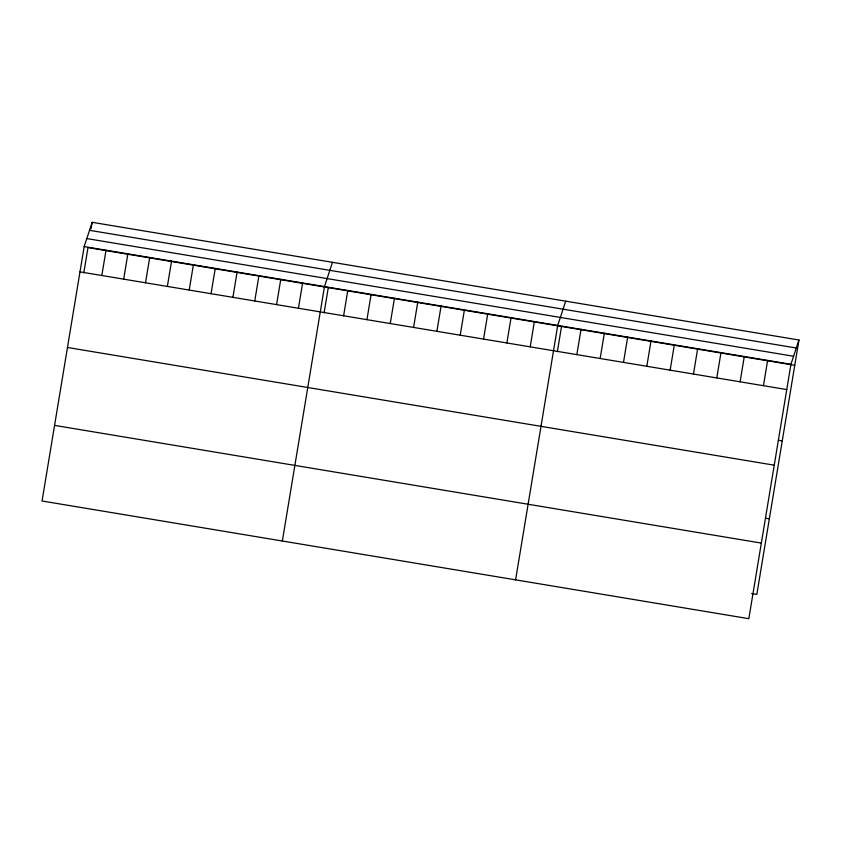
<?xml version="1.0" encoding="UTF-8"?>
<svg xmlns="http://www.w3.org/2000/svg" width="841" height="841" viewBox="0 0 841 841"><rect width="100%" height="100%" fill="white"/><g stroke="black" fill="none" stroke-linecap="round" stroke-linejoin="round"><path stroke-width="1.26" d="M84.174 246.571L42.05 500.994L748.826 618.692L790.95 364.279L798.95 340.006L92.174 222.308L84.174 246.571L790.95 364.279M83.816 272.81L87.979 247.601L794.766 365.309M91.122 228.626L92.174 222.308M101.824 275.512L106.019 250.219M123.669 279.149L127.864 253.856M145.514 282.786L149.709 257.493M167.359 286.424L171.553 261.13M189.214 290.061L193.398 264.768M211.059 293.709L215.243 268.405M232.904 297.346L237.088 272.042M254.749 300.983L258.933 275.68M276.594 304.621L280.778 279.317M298.439 308.258L302.623 282.954M282.355 541.015L324.468 286.592L332.479 262.329M324.111 312.831L328.284 287.622M343.612 315.774L347.796 290.481M366.928 319.664L371.123 294.361M390.256 323.543L394.44 298.25M413.583 327.433L417.767 302.129M436.9 331.312L441.094 306.019M460.227 335.202L464.411 309.898M483.554 339.081L487.738 313.788M506.871 342.97L511.065 317.667M530.198 346.849L534.382 321.556M515.596 579.848L557.709 325.435L565.709 301.162M557.352 351.664L561.525 326.466M576.842 354.618L581.036 329.325M600.169 358.508L604.353 333.204M623.496 362.387L627.68 337.094M646.813 366.277L651.008 340.973M670.14 370.156L674.324 344.863M693.468 374.045L697.652 348.742M716.784 377.924L720.979 352.621M740.112 381.814L744.296 356.51M763.439 385.693L767.623 360.39M798.95 340.006L756.826 594.429L751.644 593.557M89.535 230.318L796.311 348.016M86.812 238.571L793.589 356.269M79.979 271.874L786.755 389.583M778.356 440.264L782.246 440.915M67.459 347.48L774.246 465.189M765.457 518.172L769.347 518.813M54.57 425.388L761.347 543.086"/></g></svg>
